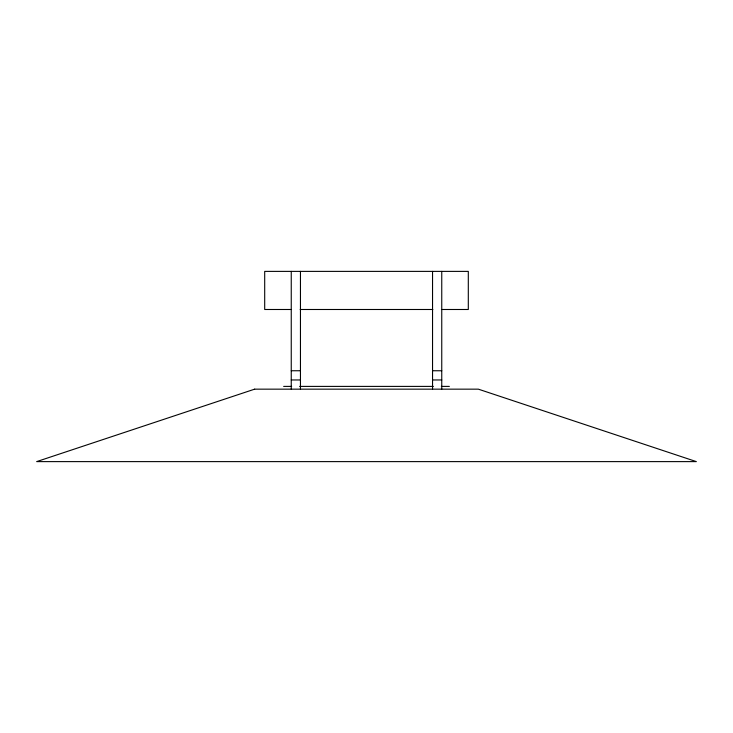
<?xml version="1.0" encoding="UTF-8"?>
<svg xmlns="http://www.w3.org/2000/svg" width="733" height="733" viewBox="0 0 733 733"><rect width="100%" height="100%" fill="white"/><g stroke="black" fill="none" stroke-linecap="round" stroke-linejoin="round"><path stroke-width="1.1" d="M291.01 309.491L264.695 309.491L264.695 271.384L468.305 271.384L468.305 309.491L441.99 309.491M300.154 309.491L432.846 309.491M291.248 370.751L300.457 370.751M432.543 370.751L441.752 370.751M291.248 379.96L300.457 379.96M432.543 379.96L441.752 379.96M283.653 386.401L291.652 386.401M299.65 386.401L433.35 386.401M441.348 386.401L449.347 386.401M441.752 271.384L441.752 389.159M432.543 271.384L432.543 389.159M300.457 271.384L300.457 389.159M291.248 271.384L291.248 389.159M254.653 389.159L36.65 461.616L696.35 461.616L478.347 389.159L254.653 389.159"/></g></svg>
